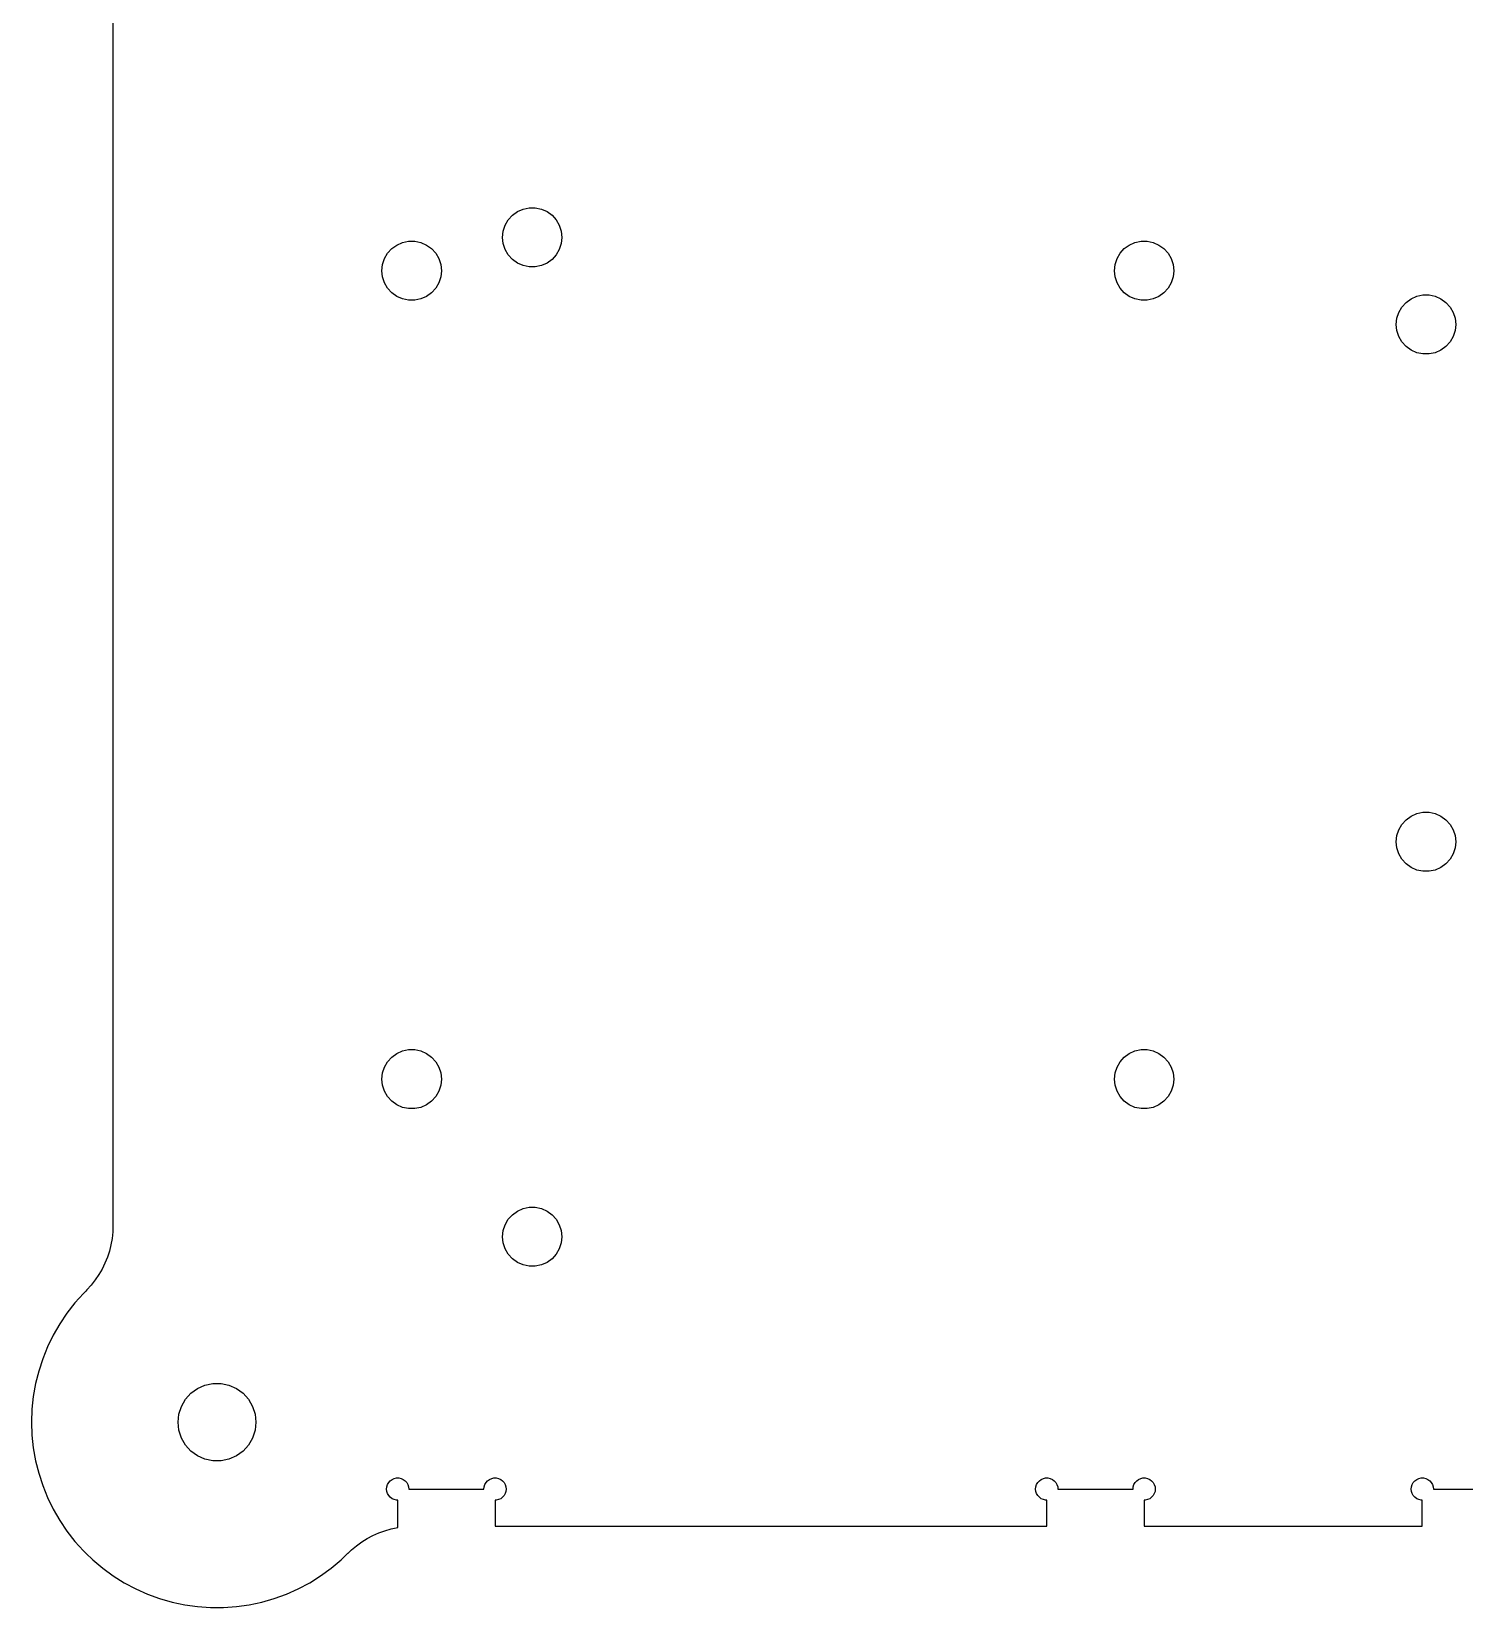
# Model space of a CAD drawing. Header units: metres. Extents: x -10 to 160, y -10 to 160.
# Drawn here: x -10 to 67.3, y -10 to 75 of the extents above; entities that cross this region are included whole.
import ezdxf

# ---------------------------------------------------------------- set-up
doc = ezdxf.new("R2010")
doc.units = ezdxf.units.M

msp = doc.modelspace()

# ---------------------------------------------------------------- linework, layer by layer
for p, q in [((-5.6066, 139.393), (-5.6066, 10.6066)), ((16.5056, 65.4217), (16.8328, 65.4912)), ((16.8328, 65.4912), (17.1672, 65.4912)), ((17.1672, 65.4912), (17.4944, 65.4217)), ((15.5383, 64.5508), (15.7056, 64.8405)), ((15.7056, 64.8405), (15.9294, 65.089)), ((15.9294, 65.089), (16.2, 65.2856)), ((16.2, 65.2856), (16.5056, 65.4217)), ((17.4944, 65.4217), (17.8, 65.2856)), ((17.8, 65.2856), (18.0706, 65.089)), ((18.0706, 65.089), (18.2944, 64.8405)), ((18.2944, 64.8405), (18.4617, 64.5508)), ((15.4, 63.9), (15.435, 64.2327)), ((15.435, 63.5673), (15.4, 63.9)), ((15.435, 64.2327), (15.5383, 64.5508)), ((18.4617, 64.5508), (18.565, 64.2327)), ((18.565, 64.2327), (18.6, 63.9)), ((18.6, 63.9), (18.565, 63.5673)), ((9.03831, 62.7508), (9.20557, 63.0405)), ((9.20557, 63.0405), (9.42938, 63.289)), ((9.42938, 63.289), (9.7, 63.4856)), ((9.7, 63.4856), (10.0056, 63.6217)), ((10.0056, 63.6217), (10.3327, 63.6912)), ((10.3327, 63.6912), (10.6672, 63.6912)), ((10.6672, 63.6912), (10.9944, 63.6217)), ((10.9944, 63.6217), (11.3, 63.4856)), ((11.3, 63.4856), (11.5706, 63.289)), ((11.5706, 63.289), (11.7944, 63.0405)), ((11.7944, 63.0405), (11.9617, 62.7508)), ((15.5383, 63.2492), (15.435, 63.5673)), ((15.7056, 62.9595), (15.5383, 63.2492)), ((15.9294, 62.711), (15.7056, 62.9595)), ((18.2944, 62.9595), (18.0706, 62.711)), ((18.4617, 63.2492), (18.2944, 62.9595)), ((18.565, 63.5673), (18.4617, 63.2492)), ((48.5383, 62.7508), (48.7056, 63.0405)), ((48.7056, 63.0405), (48.9294, 63.289)), ((48.9294, 63.289), (49.2, 63.4856)), ((49.2, 63.4856), (49.5056, 63.6217)), ((49.5056, 63.6217), (49.8327, 63.6912)), ((49.8327, 63.6912), (50.1672, 63.6912)), ((50.1672, 63.6912), (50.4944, 63.6217)), ((50.4944, 63.6217), (50.8, 63.4856)), ((50.8, 63.4856), (51.0706, 63.289)), ((51.0706, 63.289), (51.2944, 63.0405)), ((51.2944, 63.0405), (51.4617, 62.7508)), ((8.89999, 62.1), (8.93495, 62.4326)), ((8.93495, 61.7673), (8.89999, 62.1)), ((8.93495, 62.4326), (9.03831, 62.7508)), ((11.9617, 62.7508), (12.065, 62.4326)), ((12.065, 62.4326), (12.1, 62.1)), ((12.1, 62.1), (12.065, 61.7673)), ((16.2, 62.5144), (15.9294, 62.711)), ((16.5056, 62.3783), (16.2, 62.5144)), ((16.8328, 62.3088), (16.5056, 62.3783)), ((17.1672, 62.3088), (16.8328, 62.3088)), ((17.4944, 62.3783), (17.1672, 62.3088)), ((17.8, 62.5144), (17.4944, 62.3783)), ((18.0706, 62.711), (17.8, 62.5144)), ((48.4, 62.1), (48.435, 62.4326)), ((48.435, 61.7673), (48.4, 62.1)), ((48.435, 62.4326), (48.5383, 62.7508)), ((51.4617, 62.7508), (51.565, 62.4326)), ((51.565, 62.4326), (51.6, 62.1)), ((51.6, 62.1), (51.565, 61.7673)), ((9.03831, 61.4492), (8.93495, 61.7673)), ((9.20557, 61.1595), (9.03831, 61.4492)), ((11.9617, 61.4492), (11.7944, 61.1595)), ((12.065, 61.7673), (11.9617, 61.4492)), ((48.5383, 61.4492), (48.435, 61.7673)), ((48.7056, 61.1595), (48.5383, 61.4492)), ((51.4617, 61.4492), (51.2944, 61.1595)), ((51.565, 61.7673), (51.4617, 61.4492)), ((9.42938, 60.911), (9.20557, 61.1595)), ((9.7, 60.7144), (9.42938, 60.911)), ((10.0056, 60.5783), (9.7, 60.7144)), ((10.3327, 60.5088), (10.0056, 60.5783)), ((10.6672, 60.5088), (10.3327, 60.5088)), ((10.9944, 60.5783), (10.6672, 60.5088)), ((11.3, 60.7144), (10.9944, 60.5783)), ((11.5706, 60.911), (11.3, 60.7144)), ((11.7944, 61.1595), (11.5706, 60.911)), ((48.9294, 60.911), (48.7056, 61.1595)), ((49.2, 60.7144), (48.9294, 60.911)), ((49.5056, 60.5783), (49.2, 60.7144)), ((49.8327, 60.5088), (49.5056, 60.5783)), ((50.1672, 60.5088), (49.8327, 60.5088)), ((50.4944, 60.5783), (50.1672, 60.5088)), ((50.8, 60.7144), (50.4944, 60.5783)), ((51.0706, 60.911), (50.8, 60.7144)), ((51.2944, 61.1595), (51.0706, 60.911)), ((63.9056, 60.1404), (64.1294, 60.389)), ((64.1294, 60.389), (64.4, 60.5856)), ((64.4, 60.5856), (64.7056, 60.7217)), ((64.7056, 60.7217), (65.0327, 60.7912)), ((65.0327, 60.7912), (65.3672, 60.7912)), ((65.3672, 60.7912), (65.6944, 60.7217)), ((65.6944, 60.7217), (66, 60.5856)), ((66, 60.5856), (66.2706, 60.389)), ((66.2706, 60.389), (66.4944, 60.1404)), ((63.6, 59.2), (63.6349, 59.5327)), ((63.6349, 59.5327), (63.7383, 59.8508)), ((63.7383, 59.8508), (63.9056, 60.1404)), ((66.4944, 60.1404), (66.6617, 59.8508)), ((66.6617, 59.8508), (66.765, 59.5327)), ((66.765, 59.5327), (66.8, 59.2)), ((63.6349, 58.8673), (63.6, 59.2)), ((63.7383, 58.5492), (63.6349, 58.8673)), ((66.765, 58.8673), (66.6617, 58.5492)), ((66.8, 59.2), (66.765, 58.8673)), ((63.9056, 58.2595), (63.7383, 58.5492)), ((64.1294, 58.011), (63.9056, 58.2595)), ((64.4, 57.8143), (64.1294, 58.011)), ((64.7056, 57.6783), (64.4, 57.8143)), ((66, 57.8143), (65.6944, 57.6783)), ((66.2706, 58.011), (66, 57.8143)), ((66.4944, 58.2595), (66.2706, 58.011)), ((66.6617, 58.5492), (66.4944, 58.2595)), ((65.0327, 57.6088), (64.7056, 57.6783)), ((65.3672, 57.6088), (65.0327, 57.6088)), ((65.6944, 57.6783), (65.3672, 57.6088)), ((63.9056, 32.2404), (64.1294, 32.489)), ((64.1294, 32.489), (64.4, 32.6856)), ((64.4, 32.6856), (64.7056, 32.8217)), ((64.7056, 32.8217), (65.0327, 32.8912)), ((65.0327, 32.8912), (65.3672, 32.8912)), ((65.3672, 32.8912), (65.6944, 32.8217)), ((65.6944, 32.8217), (66, 32.6856)), ((66, 32.6856), (66.2706, 32.489)), ((66.2706, 32.489), (66.4944, 32.2404)), ((63.6, 31.3), (63.6349, 31.6326)), ((63.6349, 31.6326), (63.7383, 31.9508)), ((63.7383, 31.9508), (63.9056, 32.2404)), ((66.4944, 32.2404), (66.6617, 31.9508)), ((66.6617, 31.9508), (66.765, 31.6326)), ((66.765, 31.6326), (66.8, 31.3)), ((63.6349, 30.9673), (63.6, 31.3)), ((63.7383, 30.6492), (63.6349, 30.9673)), ((63.9056, 30.3595), (63.7383, 30.6492)), ((66.6617, 30.6492), (66.4944, 30.3595)), ((66.765, 30.9673), (66.6617, 30.6492)), ((66.8, 31.3), (66.765, 30.9673)), ((64.1294, 30.111), (63.9056, 30.3595)), ((64.4, 29.9144), (64.1294, 30.111)), ((64.7056, 29.7783), (64.4, 29.9144)), ((65.0327, 29.7088), (64.7056, 29.7783)), ((65.6944, 29.7783), (65.3672, 29.7088)), ((66, 29.9144), (65.6944, 29.7783)), ((66.2706, 30.111), (66, 29.9144)), ((66.4944, 30.3595), (66.2706, 30.111)), ((65.3672, 29.7088), (65.0327, 29.7088)), ((9.20557, 19.4404), (9.42938, 19.689)), ((9.42938, 19.689), (9.7, 19.8856)), ((9.7, 19.8856), (10.0056, 20.0217)), ((10.0056, 20.0217), (10.3327, 20.0912)), ((10.3327, 20.0912), (10.6672, 20.0912)), ((10.6672, 20.0912), (10.9944, 20.0217)), ((10.9944, 20.0217), (11.3, 19.8856)), ((11.3, 19.8856), (11.5706, 19.689)), ((11.5706, 19.689), (11.7944, 19.4404)), ((48.7056, 19.4404), (48.9294, 19.689)), ((48.9294, 19.689), (49.2, 19.8856)), ((49.2, 19.8856), (49.5056, 20.0217)), ((49.5056, 20.0217), (49.8327, 20.0912)), ((49.8327, 20.0912), (50.1672, 20.0912)), ((50.1672, 20.0912), (50.4944, 20.0217)), ((50.4944, 20.0217), (50.8, 19.8856)), ((50.8, 19.8856), (51.0706, 19.689)), ((51.0706, 19.689), (51.2944, 19.4404)), ((8.89999, 18.5), (8.93495, 18.8327)), ((8.93495, 18.8327), (9.03831, 19.1508)), ((9.03831, 19.1508), (9.20557, 19.4404)), ((11.7944, 19.4404), (11.9617, 19.1508)), ((11.9617, 19.1508), (12.065, 18.8327)), ((12.065, 18.8327), (12.1, 18.5)), ((48.4, 18.5), (48.435, 18.8327)), ((48.435, 18.8327), (48.5383, 19.1508)), ((48.5383, 19.1508), (48.7056, 19.4404)), ((51.2944, 19.4404), (51.4617, 19.1508)), ((51.4617, 19.1508), (51.565, 18.8327)), ((51.565, 18.8327), (51.6, 18.5)), ((8.93495, 18.1673), (8.89999, 18.5)), ((9.03831, 17.8492), (8.93495, 18.1673)), ((9.20557, 17.5595), (9.03831, 17.8492)), ((11.9617, 17.8492), (11.7944, 17.5595)), ((12.065, 18.1673), (11.9617, 17.8492)), ((12.1, 18.5), (12.065, 18.1673)), ((48.435, 18.1673), (48.4, 18.5)), ((48.5383, 17.8492), (48.435, 18.1673)), ((48.7056, 17.5595), (48.5383, 17.8492)), ((51.4617, 17.8492), (51.2944, 17.5595)), ((51.565, 18.1673), (51.4617, 17.8492)), ((51.6, 18.5), (51.565, 18.1673)), ((9.42938, 17.311), (9.20557, 17.5595)), ((9.7, 17.1143), (9.42938, 17.311)), ((10.0056, 16.9783), (9.7, 17.1143)), ((11.3, 17.1143), (10.9944, 16.9783)), ((11.5706, 17.311), (11.3, 17.1143)), ((11.7944, 17.5595), (11.5706, 17.311)), ((48.9294, 17.311), (48.7056, 17.5595)), ((49.2, 17.1143), (48.9294, 17.311)), ((49.5056, 16.9783), (49.2, 17.1143)), ((50.8, 17.1143), (50.4944, 16.9783)), ((51.0706, 17.311), (50.8, 17.1143)), ((51.2944, 17.5595), (51.0706, 17.311)), ((10.3327, 16.9088), (10.0056, 16.9783)), ((10.6672, 16.9088), (10.3327, 16.9088)), ((10.9944, 16.9783), (10.6672, 16.9088)), ((49.8327, 16.9088), (49.5056, 16.9783)), ((50.1672, 16.9088), (49.8327, 16.9088)), ((50.4944, 16.9783), (50.1672, 16.9088)), ((15.7056, 10.9404), (15.9294, 11.189)), ((15.9294, 11.189), (16.2, 11.3856)), ((16.2, 11.3856), (16.5056, 11.5217)), ((16.5056, 11.5217), (16.8328, 11.5912)), ((16.8328, 11.5912), (17.1672, 11.5912)), ((17.1672, 11.5912), (17.4944, 11.5217)), ((17.4944, 11.5217), (17.8, 11.3856)), ((17.8, 11.3856), (18.0706, 11.189)), ((18.0706, 11.189), (18.2944, 10.9404)), ((-5.61877, 10.2578), (-5.65526, 9.91074)), ((-5.6066, 10.6066), (-5.61877, 10.2578)), ((15.4, 10), (15.435, 10.3327)), ((15.435, 10.3327), (15.5383, 10.6508)), ((15.5383, 10.6508), (15.7056, 10.9404)), ((18.2944, 10.9404), (18.4617, 10.6508)), ((18.4617, 10.6508), (18.565, 10.3327)), ((18.565, 10.3327), (18.6, 10)), ((-5.71585, 9.56703), (-5.80029, 9.22841)), ((-5.65526, 9.91074), (-5.71585, 9.56703)), ((15.435, 9.66734), (15.4, 10)), ((15.5383, 9.34923), (15.435, 9.66734)), ((18.565, 9.66734), (18.4617, 9.34923)), ((18.6, 10), (18.565, 9.66734)), ((-6.03886, 8.57291), (-6.19185, 8.25923)), ((-5.90813, 8.8965), (-6.03886, 8.57291)), ((-5.80029, 9.22841), (-5.90813, 8.8965)), ((15.7056, 9.05956), (15.5383, 9.34923)), ((15.9294, 8.81097), (15.7056, 9.05956)), ((16.2, 8.61436), (15.9294, 8.81097)), ((16.5056, 8.47832), (16.2, 8.61436)), ((17.8, 8.61436), (17.4944, 8.47832)), ((18.0706, 8.81097), (17.8, 8.61436)), ((18.2944, 9.05956), (18.0706, 8.81097)), ((18.4617, 9.34923), (18.2944, 9.05956)), ((-6.56151, 7.66766), (-6.77637, 7.39265)), ((-6.36635, 7.957), (-6.56151, 7.66766)), ((-6.19185, 8.25923), (-6.36635, 7.957)), ((16.8328, 8.40877), (16.5056, 8.47832)), ((17.1672, 8.40877), (16.8328, 8.40877)), ((17.4944, 8.47832), (17.1672, 8.40877)), ((-7.19339, 6.94658), (-7.66043, 6.42787)), ((-7.07106, 7.06891), (-7.19339, 6.94658)), ((-7.00989, 7.1333), (-7.07106, 7.07423)), ((-7.07106, 7.07423), (-7.07106, 7.06891)), ((-6.77637, 7.39265), (-7.00989, 7.1333)), ((-7.66043, 6.42787), (-8.09016, 5.87784)), ((-8.48047, 5.29918), (-8.82947, 4.6947)), ((-8.09016, 5.87784), (-8.48047, 5.29918)), ((-8.82947, 4.6947), (-9.13545, 4.06735)), ((-9.39691, 3.4202), (-9.61261, 2.75636)), ((-9.13545, 4.06735), (-9.39691, 3.4202)), ((-9.61261, 2.75636), (-9.78146, 2.07912)), ((-9.78146, 2.07912), (-9.90268, 1.39172)), ((-1.40517, 1.56059), (-1.04999, 1.81865)), ((-1.04999, 1.81865), (-0.64893, 1.99721)), ((-0.64893, 1.99721), (-0.2195, 2.08849)), ((-0.2195, 2.08849), (0.2195, 2.08849)), ((0.2195, 2.08849), (0.64893, 1.99721)), ((0.64893, 1.99721), (1.04999, 1.81865)), ((1.04999, 1.81865), (1.40517, 1.56059)), ((-9.90268, 1.39172), (-9.97563, 0.69756)), ((-2.05411, 0.4366), (-1.91844, 0.85414)), ((-1.91844, 0.85414), (-1.69893, 1.23434)), ((-1.69893, 1.23434), (-1.40517, 1.56059)), ((1.40517, 1.56059), (1.69893, 1.23434)), ((1.69893, 1.23434), (1.91844, 0.85414)), ((1.91844, 0.85414), (2.05411, 0.4366)), ((-9.97563, 0.69756), (-10, 0)), ((-10, 0), (-9.97563, -0.69756)), ((-2.09999, 0), (-2.05411, 0.4366)), ((-2.05411, -0.4366), (-2.09999, 0)), ((2.05411, 0.4366), (2.09999, 0)), ((2.09999, 0), (2.05411, -0.4366)), ((-9.97563, -0.69756), (-9.90268, -1.39172)), ((-1.91844, -0.85414), (-2.05411, -0.4366)), ((2.05411, -0.4366), (1.91844, -0.85414)), ((-9.90268, -1.39172), (-9.78146, -2.07912)), ((-1.69893, -1.23434), (-1.91844, -0.85414)), ((-1.40517, -1.56059), (-1.69893, -1.23434)), ((-1.04999, -1.81865), (-1.40517, -1.56059)), ((1.40517, -1.56059), (1.04999, -1.81865)), ((1.69893, -1.23434), (1.40517, -1.56059)), ((1.91844, -0.85414), (1.69893, -1.23434)), ((-9.78146, -2.07912), (-9.61261, -2.75636)), ((-0.64893, -1.99721), (-1.04999, -1.81865)), ((-0.2195, -2.08849), (-0.64893, -1.99721)), ((0.2195, -2.08849), (-0.2195, -2.08849)), ((0.64893, -1.99721), (0.2195, -2.08849)), ((1.04999, -1.81865), (0.64893, -1.99721)), ((-9.61261, -2.75636), (-9.39691, -3.4202)), ((9.16312, -3.48186), (9.20187, -3.36256)), ((9.20187, -3.36256), (9.2646, -3.25394)), ((9.2646, -3.25394), (9.34853, -3.16072)), ((9.34853, -3.16072), (9.45001, -3.08699)), ((9.45001, -3.08699), (9.56459, -3.03596)), ((9.56459, -3.03596), (9.68729, -3.00989)), ((9.68729, -3.00989), (9.81273, -3.00989)), ((9.81273, -3.00989), (9.93542, -3.03596)), ((9.93542, -3.03596), (10.05, -3.08699)), ((10.05, -3.08699), (10.1515, -3.16072)), ((10.1515, -3.16072), (10.2354, -3.25394)), ((10.2354, -3.25394), (10.2981, -3.36256)), ((10.2981, -3.36256), (10.3369, -3.48186)), ((14.4131, -3.48186), (14.4519, -3.36256)), ((14.4519, -3.36256), (14.5146, -3.25394)), ((14.5146, -3.25394), (14.5985, -3.16072)), ((14.5985, -3.16072), (14.7, -3.08699)), ((14.7, -3.08699), (14.8146, -3.03596)), ((14.8146, -3.03596), (14.9373, -3.00989)), ((14.9373, -3.00989), (15.0627, -3.00989)), ((15.0627, -3.00989), (15.1854, -3.03596)), ((15.1854, -3.03596), (15.3, -3.08699)), ((15.3, -3.08699), (15.4015, -3.16072)), ((15.4015, -3.16072), (15.4854, -3.25394)), ((15.4854, -3.25394), (15.5481, -3.36256)), ((15.5481, -3.36256), (15.5869, -3.48186)), ((44.1631, -3.48186), (44.2019, -3.36256)), ((44.2019, -3.36256), (44.2646, -3.25394)), ((44.2646, -3.25394), (44.3485, -3.16072)), ((44.3485, -3.16072), (44.45, -3.08699)), ((44.45, -3.08699), (44.5646, -3.03596)), ((44.5646, -3.03596), (44.6873, -3.00989)), ((44.6873, -3.00989), (44.8127, -3.00989)), ((44.8127, -3.00989), (44.9354, -3.03596)), ((44.9354, -3.03596), (45.05, -3.08699)), ((45.05, -3.08699), (45.1515, -3.16072)), ((45.1515, -3.16072), (45.2354, -3.25394)), ((45.2354, -3.25394), (45.2981, -3.36256)), ((45.2981, -3.36256), (45.3369, -3.48186)), ((49.4131, -3.48186), (49.4519, -3.36256)), ((49.4519, -3.36256), (49.5146, -3.25394)), ((49.5146, -3.25394), (49.5985, -3.16072)), ((49.5985, -3.16072), (49.7, -3.08699)), ((49.7, -3.08699), (49.8146, -3.03596)), ((49.8146, -3.03596), (49.9373, -3.00989)), ((49.9373, -3.00989), (50.0627, -3.00989)), ((50.0627, -3.00989), (50.1854, -3.03596)), ((50.1854, -3.03596), (50.3, -3.08699)), ((50.3, -3.08699), (50.4015, -3.16072)), ((50.4015, -3.16072), (50.4854, -3.25394)), ((50.4854, -3.25394), (50.5481, -3.36256)), ((50.5481, -3.36256), (50.5869, -3.48186)), ((64.4131, -3.48186), (64.4519, -3.36256)), ((64.4519, -3.36256), (64.5146, -3.25394)), ((64.5146, -3.25394), (64.5985, -3.16072)), ((64.5985, -3.16072), (64.7, -3.08699)), ((64.7, -3.08699), (64.8146, -3.03596)), ((64.8146, -3.03596), (64.9373, -3.00989)), ((64.9373, -3.00989), (65.0627, -3.00989)), ((65.0627, -3.00989), (65.1854, -3.03596)), ((65.1854, -3.03596), (65.3, -3.08699)), ((65.3, -3.08699), (65.4015, -3.16072)), ((65.4015, -3.16072), (65.4854, -3.25394)), ((65.4854, -3.25394), (65.5481, -3.36256)), ((65.5481, -3.36256), (65.5869, -3.48186)), ((-9.39691, -3.4202), (-9.13545, -4.06735)), ((-9.13545, -4.06735), (-8.82947, -4.6947)), ((9.15001, -3.6066), (9.16312, -3.48186)), ((9.16312, -3.73135), (9.15001, -3.6066)), ((9.20187, -3.85065), (9.16312, -3.73135)), ((9.2646, -3.95927), (9.20187, -3.85065)), ((9.34853, -4.05249), (9.2646, -3.95927)), ((9.45001, -4.12622), (9.34853, -4.05249)), ((9.56459, -4.17725), (9.45001, -4.12622)), ((9.68729, -4.20332), (9.56459, -4.17725)), ((9.75, -4.20332), (9.68729, -4.20332)), ((9.75, -5.68092), (9.75, -4.20332)), ((10.3369, -3.48186), (10.35, -3.6066)), ((10.35, -3.6066), (14.4, -3.6066)), ((14.4, -3.6066), (14.4131, -3.48186)), ((15.0627, -4.20332), (15, -4.20332)), ((15, -4.20332), (15, -5.60963)), ((15.1854, -4.17725), (15.0627, -4.20332)), ((15.3, -4.12622), (15.1854, -4.17725)), ((15.4015, -4.05249), (15.3, -4.12622)), ((15.4854, -3.95927), (15.4015, -4.05249)), ((15.5481, -3.85065), (15.4854, -3.95927)), ((15.5869, -3.73135), (15.5481, -3.85065)), ((15.5869, -3.48186), (15.6, -3.6066)), ((15.6, -3.6066), (15.5869, -3.73135)), ((44.15, -3.6066), (44.1631, -3.48186)), ((44.1631, -3.73135), (44.15, -3.6066)), ((44.2019, -3.85065), (44.1631, -3.73135)), ((44.2646, -3.95927), (44.2019, -3.85065)), ((44.3485, -4.05249), (44.2646, -3.95927)), ((44.45, -4.12622), (44.3485, -4.05249)), ((44.5646, -4.17725), (44.45, -4.12622)), ((44.6873, -4.20332), (44.5646, -4.17725)), ((44.75, -4.20332), (44.6873, -4.20332)), ((44.75, -5.60963), (44.75, -4.20332)), ((45.3369, -3.48186), (45.35, -3.6066)), ((45.35, -3.6066), (49.4, -3.6066)), ((49.4, -3.6066), (49.4131, -3.48186)), ((50.0627, -4.20332), (50, -4.20332)), ((50, -4.20332), (50, -5.60963)), ((50.1854, -4.17725), (50.0627, -4.20332)), ((50.3, -4.12622), (50.1854, -4.17725)), ((50.4015, -4.05249), (50.3, -4.12622)), ((50.4854, -3.95927), (50.4015, -4.05249)), ((50.5481, -3.85065), (50.4854, -3.95927)), ((50.5869, -3.73135), (50.5481, -3.85065)), ((50.5869, -3.48186), (50.6, -3.6066)), ((50.6, -3.6066), (50.5869, -3.73135)), ((64.4, -3.6066), (64.4131, -3.48186)), ((64.4131, -3.73135), (64.4, -3.6066)), ((64.4519, -3.85065), (64.4131, -3.73135)), ((64.5146, -3.95927), (64.4519, -3.85065)), ((64.5985, -4.05249), (64.5146, -3.95927)), ((64.7, -4.12622), (64.5985, -4.05249)), ((64.8146, -4.17725), (64.7, -4.12622)), ((64.9373, -4.20332), (64.8146, -4.17725)), ((65, -4.20332), (64.9373, -4.20332)), ((65, -5.60963), (65, -4.20332)), ((65.5869, -3.48186), (65.6, -3.6066)), ((65.6, -3.6066), (69.65, -3.6066)), ((-8.82947, -4.6947), (-8.48047, -5.29918)), ((-8.48047, -5.29918), (-8.09016, -5.87784)), ((-8.09016, -5.87784), (-7.66043, -6.42787)), ((8.73357, -5.97067), (9.06151, -5.85132)), ((9.06151, -5.85132), (9.39699, -5.75511)), ((9.39699, -5.75511), (9.75, -5.68092)), ((15, -5.60963), (44.75, -5.60963)), ((50, -5.60963), (65, -5.60963)), ((-7.66043, -6.42787), (-7.19339, -6.94658)), ((7.26094, -6.89087), (7.52829, -6.66653)), ((7.52829, -6.66653), (7.81062, -6.46141)), ((7.81062, -6.46141), (8.1066, -6.27647)), ((8.1066, -6.27647), (8.41473, -6.11263)), ((8.41473, -6.11263), (8.73357, -5.97067)), ((-7.19339, -6.94658), (-7.07106, -7.06471)), ((-7.07106, -7.06471), (-7.07106, -7.07106)), ((-7.07106, -7.07106), (-7.06448, -7.07106)), ((-7.06448, -7.07106), (-6.6913, -7.43144)), ((-6.6913, -7.43144), (-6.1566, -7.8801)), ((6.1566, -7.8801), (6.6913, -7.43144)), ((6.6913, -7.43144), (7.06448, -7.07106)), ((7.06448, -7.07106), (7.07434, -7.07106)), ((7.07434, -7.07106), (7.26094, -6.89087)), ((-6.1566, -7.8801), (-5.59192, -8.29037)), ((-5.59192, -8.29037), (-5, -8.66025)), ((5, -8.66025), (5.59192, -8.29037)), ((5.59192, -8.29037), (6.1566, -7.8801)), ((-5, -8.66025), (-4.3837, -8.98793)), ((-4.3837, -8.98793), (-3.74606, -9.27184)), ((-3.74606, -9.27184), (-3.09016, -9.51056)), ((3.09016, -9.51056), (3.74606, -9.27184)), ((3.74606, -9.27184), (4.3837, -8.98793)), ((4.3837, -8.98793), (5, -8.66025)), ((-3.09016, -9.51056), (-2.4192, -9.70296)), ((-2.4192, -9.70296), (-1.73648, -9.84807)), ((-1.73648, -9.84807), (-1.04527, -9.94521)), ((-1.04527, -9.94521), (-0.34898, -9.9939)), ((-0.34898, -9.9939), (0.34898, -9.9939)), ((0.34898, -9.9939), (1.04527, -9.94521)), ((1.04527, -9.94521), (1.73648, -9.84807)), ((1.73648, -9.84807), (2.4192, -9.70296)), ((2.4192, -9.70296), (3.09016, -9.51056))]:
    msp.add_line(p, q)

doc.saveas('drawing.dxf')
